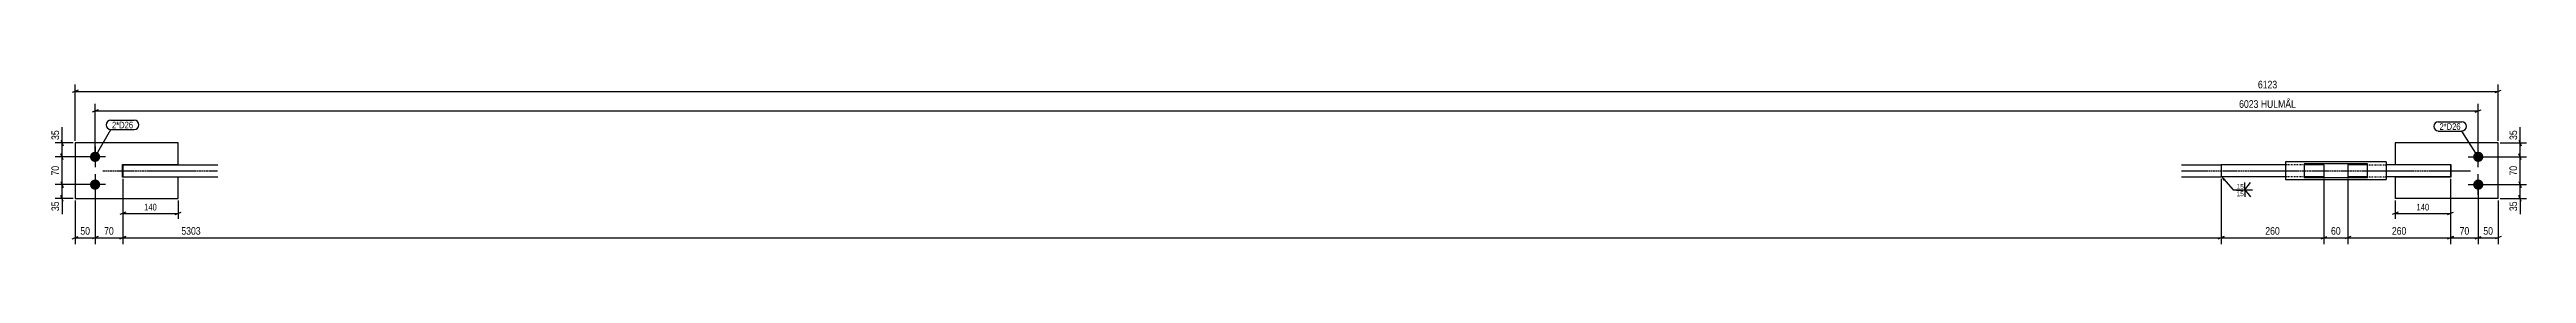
# Model space of a CAD drawing. Header units: millimetres. Extents: x 8 to 18746, y 12 to 429.
# Drawn here: x 8 to 6268, y 12 to 429 of the extents above; entities that cross this region are included whole.
import ezdxf

# ---------------------------------------------------------------- set-up
doc = ezdxf.new("R2010")
doc.units = ezdxf.units.MM
doc.linetypes.add('DXK_LINE_DOT2', pattern=[3.9198, 1.9599, -1.9599])
doc.linetypes.add('DXK_LINE_DOT3', pattern=[5.9187, 2.979, -0.9799, 0.9799, -0.9799])
for name, color, linetype in [('MÅLSÆTNING', 7, 'Continuous'), ('STÅL', 7, 'Continuous'), ('TEKST', 7, 'Continuous')]:
    doc.layers.add(name, color=color, linetype=linetype)
doc.styles.add('Arial Narrow', font='ARIALN.TTF', dxfattribs={"height": 0.2})

msp = doc.modelspace()

# ---------------------------------------------------------------- hatches: boundary and pattern name
at = {"layer": 'STÅL', "linetype": 'Continuous'}
for points in [[(123.1, 219, -1), (123.1, 245, -1)], [(6146.1, 245, -1), (6146.1, 219, -1)], [(123.1, 149, -1), (123.1, 175, -1)], [(6146.1, 175, -1), (6146.1, 149, -1)]]:
    msp.add_hatch(color=96, dxfattribs=at).paths.add_polyline_path(points)

# ---------------------------------------------------------------- linework, layer by layer
at = {"layer": 'MÅLSÆTNING', "color": 7, "linetype": 'Continuous'}
for p, q in [((80.6, 399.8), (65.6, 393.8)), ((73.1, 272), (73.1, 414.5)), ((6188.6, 393.8), (6203.6, 399.8)), ((130.6, 350.8), (115.6, 344.8)), ((123.1, 237), (123.1, 365.5)), ((123.1, 347.8), (6146.1, 347.8)), ((6138.6, 344.8), (6153.6, 350.8)), ((6146.1, 237), (6146.1, 365.5)), ((68.1, 267), (22, 267)), ((36.8, 274.5), (42.8, 259.5)), ((39.8, 232), (39.8, 267)), ((6201.1, 267), (6267.8, 267)), ((6248.8, 274.5), (6254.8, 259.5)), ((6251.8, 232), (6251.8, 267)), ((118.1, 232), (22, 232)), ((118.1, 232), (22, 232)), ((42.8, 224.5), (36.8, 239.5)), ((39.8, 162), (39.8, 232)), ((6151.1, 232), (6267.8, 232)), ((6151.1, 232), (6267.8, 232)), ((6254.8, 224.5), (6248.8, 239.5)), ((6251.8, 162), (6251.8, 232)), ((118.1, 162), (22, 162)), ((68.1, 127), (22, 127)), ((36.8, 169.5), (42.8, 154.5)), ((42.8, 119.5), (36.8, 134.5)), ((123.1, 157), (123.1, 12)), ((193.1, 177), (193.1, 12)), ((5496.1, 177), (5496.1, 12)), ((5496.1, 177), (5496.1, 12)), ((5756.1, 177), (5756.1, 12)), ((5756.1, 177), (5756.1, 12)), ((5816.1, 177), (5816.1, 12)), ((5816.1, 177), (5816.1, 12)), ((6076.1, 177), (6076.1, 12)), ((6076.1, 177), (6076.1, 12)), ((6146.1, 157), (6146.1, 12)), ((6151.1, 162), (6267.8, 162)), ((6201.1, 127), (6267.8, 127)), ((6248.8, 169.5), (6254.8, 154.5)), ((6254.8, 119.5), (6248.8, 134.5)), ((73.1, 122), (73.1, 12)), ((65.6, 25), (80.6, 31)), ((130.6, 31), (115.6, 25)), ((123.1, 28), (193.1, 28)), ((185.6, 25), (200.6, 31)), ((5503.6, 31), (5488.6, 25)), ((5488.6, 25), (5503.6, 31)), ((5496.1, 28), (5756.1, 28)), ((5748.6, 25), (5763.6, 31)), ((5748.6, 25), (5763.6, 31)), ((5756.1, 28), (5816.1, 28)), ((5823.6, 31), (5808.6, 25)), ((5823.6, 31), (5808.6, 25)), ((5816.1, 28), (6076.1, 28)), ((6068.6, 25), (6083.6, 31)), ((6083.6, 31), (6068.6, 25)), ((6138.6, 25), (6153.6, 31)), ((6146.1, 28), (6196.1, 28)), ((6203.6, 31), (6188.6, 25))]:
    msp.add_line(p, q, dxfattribs=at)
at = {"layer": 'STÅL', "color": 2, "linetype": 'Continuous'}
for p, q in [((333.1, 267), (73.1, 267)), ((73.1, 267), (73.1, 127)), ((333.1, 213), (333.1, 267)), ((6196.1, 267), (5936.1, 267)), ((5936.1, 267), (5936.1, 213)), ((6196.1, 127), (6196.1, 267)), ((192.1, 181), (192.1, 213)), ((192.1, 213), (333.1, 213)), ((193.1, 212), (433.1, 212)), ((193.1, 212), (193.1, 184.1)), ((5396.1, 212), (5496.1, 212)), ((5658.6, 212), (5496.1, 212)), ((5496.1, 212), (5496.1, 184.1)), ((5496.1, 212), (5496.1, 182)), ((5913.6, 219.5), (5658.6, 219.5)), ((5658.6, 219.5), (5658.6, 174.5)), ((5866.1, 214.5), (5706.1, 214.5)), ((5706.1, 214.5), (5706.1, 179.5)), ((5756.1, 212), (5706.1, 212)), ((5756.1, 212), (5756.1, 182)), ((5866.1, 212), (5816.1, 212)), ((5816.1, 212), (5816.1, 184.1)), ((5866.1, 179.5), (5866.1, 214.5)), ((5913.6, 219.5), (5913.6, 185.8)), ((6076.1, 212), (5913.6, 212)), ((5936.1, 213), (6077.1, 213)), ((6076.1, 212), (6076.1, 182)), ((6077.1, 213), (6077.1, 181)), ((73.1, 127), (333.1, 127)), ((333.1, 181), (192.1, 181)), ((193.1, 184.1), (193.1, 182)), ((193.1, 182), (433.1, 182)), ((333.1, 127), (333.1, 181)), ((5396.1, 182), (5496.1, 182)), ((5496.1, 184.1), (5496.1, 182)), ((5658.6, 182), (5496.1, 182)), ((5658.6, 174.5), (5913.6, 174.5)), ((5756.1, 182), (5706.1, 182)), ((5866.1, 179.5), (5706.1, 179.5)), ((5816.1, 184.1), (5816.1, 182)), ((5866.1, 182), (5816.1, 182)), ((5913.6, 185.8), (5913.6, 174.5)), ((6076.1, 182), (5913.6, 182)), ((6077.1, 181), (5936.1, 181)), ((5936.1, 181), (5936.1, 127)), ((6196.1, 127), (5936.1, 127))]:
    msp.add_line(p, q, dxfattribs=at)
at = {"layer": 'STÅL', "color": 96, "linetype": 'Continuous'}
for p, q in [((123.1, 258), (123.1, 206)), ((6146.1, 206), (6146.1, 258)), ((149.1, 232), (97.1, 232)), ((123.1, 188), (123.1, 136)), ((6120.1, 232), (6172.1, 232)), ((6146.1, 136), (6146.1, 188)), ((149.1, 162), (97.1, 162)), ((6120.1, 162), (6172.1, 162))]:
    msp.add_line(p, q, dxfattribs=at)
at = {"layer": 'STÅL', "color": 7, "linetype": 'DXK_LINE_DOT3'}
for p, q in [((143.1, 197), (433.1, 197)), ((5396.1, 197), (5446.1, 197)), ((5446.1, 197), (5806.1, 197)), ((5806.1, 197), (5963.6, 197)), ((5963.6, 197), (6126.1, 197))]:
    msp.add_line(p, q, dxfattribs=at)
at = {"layer": 'STÅL', "color": 7, "linetype": 'DXK_LINE_DOT2'}
for p, q in [((5706.1, 212), (5658.6, 212)), ((5866.1, 212), (5913.6, 212)), ((5706.1, 182), (5658.6, 182)), ((5866.1, 182), (5913.6, 182))]:
    msp.add_line(p, q, dxfattribs=at)

# ---------------------------------------------------------------- next in the draw order: wipeouts: each hides what was drawn before it
at = {"color": 0}
for points, layer in [([(5689.5, 351.5), (5689.5, 379.5), (5537.7, 379.5), (5537.7, 351.5)], 'MÅLSÆTNING'), ([(36, 302.9), (8, 302.9), (8, 270.5), (36, 270.5)], 'MÅLSÆTNING'), ([(6248.1, 302.9), (6220.1, 302.9), (6220.1, 270.5), (6248.1, 270.5)], 'MÅLSÆTNING'), ([(174.3, 31.8), (174.3, 59.8), (141.9, 59.8), (141.9, 31.8)], 'MÅLSÆTNING'), ([(5648.4, 31.8), (5648.4, 59.8), (5603.8, 59.8), (5603.8, 31.8)], 'MÅLSÆTNING'), ([(5802.3, 31.8), (5802.3, 59.8), (5769.9, 59.8), (5769.9, 31.8)], 'MÅLSÆTNING'), ([(5968.4, 31.8), (5968.4, 59.8), (5923.8, 59.8), (5923.8, 31.8)], 'MÅLSÆTNING'), ([(219.2, 303.8), (219.2, 321.3), (165.9, 321.3), (165.9, 303.8)], 'TEKST'), ([(6101.4, 300), (6101.4, 317.5), (6048.1, 317.5), (6048.1, 300)], 'TEKST'), ([(5551.6, 150.6), (5551.6, 165.1), (5534.3, 165.1), (5534.3, 150.6)], 'TEKST')]:
    msp.add_wipeout(points, dxfattribs=at).dxf.layer = layer

# ---------------------------------------------------------------- next in the draw order: linework, layer by layer
at = {"layer": 'MÅLSÆTNING', "color": 7, "linetype": 'Continuous'}
for p, q in [((73.1, 396.8), (6196.1, 396.8)), ((6196.1, 272), (6196.1, 414.5)), ((39.8, 267), (39.8, 306.4)), ((39.8, 267), (39.8, 306.4)), ((6251.8, 267), (6251.8, 306.4)), ((6251.8, 267), (6251.8, 306.4)), ((42.8, 224.5), (36.8, 239.5)), ((6254.8, 224.5), (6248.8, 239.5)), ((123.1, 157), (123.1, 12)), ((193.1, 177), (193.1, 12)), ((193.1, 177), (193.1, 75.6)), ((200.6, 92.6), (185.6, 86.6)), ((5943.6, 92.6), (5928.6, 86.6)), ((5936.1, 122), (5936.1, 75.6)), ((73.1, 28), (123.1, 28)), ((130.6, 31), (115.6, 25)), ((200.6, 31), (185.6, 25)), ((193.1, 28), (5496.1, 28))]:
    msp.add_line(p, q, dxfattribs=at)
at = {"layer": 'TEKST', "color": 3, "linetype": 'Continuous'}
for q in [(5570.2, 167), (5555.9, 167)]:
    msp.add_line((5555.9, 149.1), q, dxfattribs=at)

# ---------------------------------------------------------------- next in the draw order: texts
at = {"layer": 'MÅLSÆTNING', "color": 3, "style": 'Arial Narrow'}
for s, height, p in [('6023 HULMÅL', 19.089, (5541.7, 355.5)), ('70', 19.09, (145.9, 35.8)), ('260', 19.09, (5607.8, 35.8)), ('60', 19.09, (5773.9, 35.8)), ('260', 19.09, (5927.8, 35.8))]:
    msp.add_text(s, height=height, dxfattribs=at).set_placement(p)
for p in [(32, 274.5), (6244.1, 274.5)]:
    msp.add_text('35', height=19.09, rotation=90.00021, dxfattribs=at).set_placement(p)

# ---------------------------------------------------------------- next in the draw order: wipeouts: each hides what was drawn before it
at = {"color": 0}
for points in [[(219.2, 303.8), (219.2, 321.3), (165.9, 321.3), (165.9, 303.8)], [(6101.4, 300), (6101.4, 317.5), (6048.1, 317.5), (6048.1, 300)]]:
    msp.add_wipeout(points, dxfattribs=at).dxf.layer = 'TEKST'

# ---------------------------------------------------------------- next in the draw order: linework, layer by layer
at = {"layer": 'TEKST', "color": 7, "linetype": 'Continuous'}
for p, q in [((162.9, 324.3), (222.2, 324.3)), ((6045.1, 320.5), (6104.4, 320.5)), ((123.1, 232), (162.9, 300.8)), ((162.9, 300.8), (222.2, 300.8)), ((6045.1, 297), (6104.4, 297)), ((6146.1, 232), (6104.4, 297))]:
    msp.add_line(p, q, dxfattribs=at)
for centre, start, end in [((162.9, 312.5), 90, 270), ((222.2, 312.5), 270, 90), ((6045.1, 308.8), 90, 270), ((6104.4, 308.8), 270, 90)]:
    msp.add_arc(centre, 11.7, start, end, dxfattribs=at)

# ---------------------------------------------------------------- next in the draw order: texts
at = {"layer": 'TEKST', "color": 3, "style": 'Arial Narrow'}
for p in [(165.9, 303.8), (6048.1, 300)]:
    msp.add_text('2*D26', height=16.7, dxfattribs=at).set_placement(p)

# ---------------------------------------------------------------- next in the draw order: wipeouts: each hides what was drawn before it
at = {"color": 0}
for points in [[(5642, 400.5), (5642, 428.5), (5585.2, 428.5), (5585.2, 400.5)], [(36, 213.2), (8, 213.2), (8, 180.9), (36, 180.9)], [(6248.1, 213.2), (6220.1, 213.2), (6220.1, 180.9), (6248.1, 180.9)], [(114.3, 31.8), (114.3, 59.8), (81.9, 59.8), (81.9, 31.8)], [(394, 31.8), (394, 59.8), (337.2, 59.8), (337.2, 31.8)]]:
    msp.add_wipeout(points, dxfattribs=at).dxf.layer = 'MÅLSÆTNING'
at = {"color": 0, "linetype": 'Continuous'}
msp.add_wipeout([(5551.6, 131.9), (5551.6, 146.4), (5534.3, 146.4), (5534.3, 131.9)], dxfattribs=at).dxf.layer = 'TEKST'

# ---------------------------------------------------------------- next in the draw order: hatches: boundary and pattern name
at = {"layer": 'TEKST', "linetype": 'Continuous'}
msp.add_hatch(color=3, dxfattribs=at).paths.add_polyline_path([(5502.1, 171.7), (5496.1, 183), (5506.8, 175.8)])

# ---------------------------------------------------------------- next in the draw order: linework, layer by layer
at = {"layer": 'MÅLSÆTNING', "color": 7, "linetype": 'Continuous'}
for p, q in [((118.1, 162), (22, 162)), ((36.8, 169.5), (42.8, 154.5)), ((39.8, 127), (39.8, 162)), ((6151.1, 162), (6267.8, 162)), ((6248.8, 169.5), (6254.8, 154.5)), ((6251.8, 127), (6251.8, 162)), ((193.1, 89.6), (333.1, 89.6)), ((325.6, 86.6), (340.6, 92.6)), ((333.1, 122), (333.1, 75.6))]:
    msp.add_line(p, q, dxfattribs=at)
at = {"layer": 'TEKST', "color": 3, "linetype": 'Continuous'}
for p, q in [((5496.1, 183), (5526.6, 149.1)), ((5526.6, 149.1), (5575.6, 149.1)), ((5555.9, 149.1), (5570.2, 131.3)), ((5555.9, 149.1), (5555.9, 131.3))]:
    msp.add_line(p, q, dxfattribs=at)

# ---------------------------------------------------------------- next in the draw order: texts
at = {"layer": 'MÅLSÆTNING', "color": 3, "style": 'Arial Narrow'}
for s, p in [('6123', (5589.2, 404.5)), ('50', (85.9, 35.8)), ('5303', (341.2, 35.8))]:
    msp.add_text(s, height=19.09, dxfattribs=at).set_placement(p)
for p in [(32, 184.9), (6244.1, 184.9)]:
    msp.add_text('70', height=19.09, rotation=90.00021, dxfattribs=at).set_placement(p)
at = {"layer": 'TEKST', "color": 3, "style": 'Arial Narrow'}
msp.add_text('15', height=11.93, dxfattribs=at).set_placement((5535.3, 151.6))
at = {"layer": 'TEKST', "color": 3, "linetype": 'Continuous', "style": 'Arial Narrow'}
msp.add_text('15', height=11.93, dxfattribs=at).set_placement((5535.3, 132.9))

# ---------------------------------------------------------------- next in the draw order: wipeouts: each hides what was drawn before it
at = {"color": 0}
for points in [[(36, 123.5), (8, 123.5), (8, 91.2), (36, 91.2)], [(282.6, 93.4), (282.6, 117.9), (243.6, 117.9), (243.6, 93.4)], [(6248.1, 123.5), (6220.1, 123.5), (6220.1, 91.2), (6248.1, 91.2)]]:
    msp.add_wipeout(points, dxfattribs=at).dxf.layer = 'MÅLSÆTNING'

# ---------------------------------------------------------------- next in the draw order: linework, layer by layer
at = {"layer": 'MÅLSÆTNING', "color": 7, "linetype": 'Continuous'}
for p, q in [((39.8, 127), (39.8, 87.7)), ((39.8, 127), (39.8, 87.7)), ((6251.8, 127), (6251.8, 87.7)), ((6251.8, 127), (6251.8, 87.7)), ((6196.1, 122), (6196.1, 12))]:
    msp.add_line(p, q, dxfattribs=at)

# ---------------------------------------------------------------- next in the draw order: texts
at = {"layer": 'MÅLSÆTNING', "color": 3, "style": 'Arial Narrow'}
for p in [(32, 95.2), (6244.1, 95.2)]:
    msp.add_text('35', height=19.09, rotation=90.00021, dxfattribs=at).set_placement(p)
msp.add_text('140', height=16.7, dxfattribs=at).set_placement((247.1, 96.9))

# ---------------------------------------------------------------- next in the draw order: wipeouts: each hides what was drawn before it
at = {"color": 0}
msp.add_wipeout([(6187.3, 31.8), (6187.3, 59.8), (6154.9, 59.8), (6154.9, 31.8)], dxfattribs=at).dxf.layer = 'MÅLSÆTNING'

# ---------------------------------------------------------------- next in the draw order: linework, layer by layer
at = {"layer": 'MÅLSÆTNING', "color": 7, "linetype": 'Continuous'}
for p, q in [((6146.1, 157), (6146.1, 12)), ((6076.1, 28), (6146.1, 28)), ((6138.6, 25), (6153.6, 31))]:
    msp.add_line(p, q, dxfattribs=at)

# ---------------------------------------------------------------- next in the draw order: texts
at = {"layer": 'MÅLSÆTNING', "color": 3, "style": 'Arial Narrow'}
msp.add_text('50', height=19.09, dxfattribs=at).set_placement((6158.9, 35.8))

# ---------------------------------------------------------------- next in the draw order: wipeouts: each hides what was drawn before it
at = {"color": 0}
msp.add_wipeout([(6127.3, 31.8), (6127.3, 59.8), (6094.9, 59.8), (6094.9, 31.8)], dxfattribs=at).dxf.layer = 'MÅLSÆTNING'

# ---------------------------------------------------------------- next in the draw order: linework, layer by layer
at = {"layer": 'MÅLSÆTNING', "color": 7, "linetype": 'Continuous'}
for p, q in [((6076.1, 177), (6076.1, 75.6)), ((5936.1, 89.6), (6076.1, 89.6)), ((6068.6, 86.6), (6083.6, 92.6))]:
    msp.add_line(p, q, dxfattribs=at)

# ---------------------------------------------------------------- next in the draw order: texts
at = {"layer": 'MÅLSÆTNING', "color": 3, "style": 'Arial Narrow'}
msp.add_text('70', height=19.09, dxfattribs=at).set_placement((6098.9, 35.8))

# ---------------------------------------------------------------- next in the draw order: wipeouts: each hides what was drawn before it
at = {"color": 0}
msp.add_wipeout([(6025.6, 93.4), (6025.6, 117.9), (5986.6, 117.9), (5986.6, 93.4)], dxfattribs=at).dxf.layer = 'MÅLSÆTNING'

# ---------------------------------------------------------------- next in the draw order: texts
at = {"layer": 'MÅLSÆTNING', "color": 3, "style": 'Arial Narrow'}
msp.add_text('140', height=16.7, dxfattribs=at).set_placement((5990.1, 96.9))

doc.saveas('drawing.dxf')
